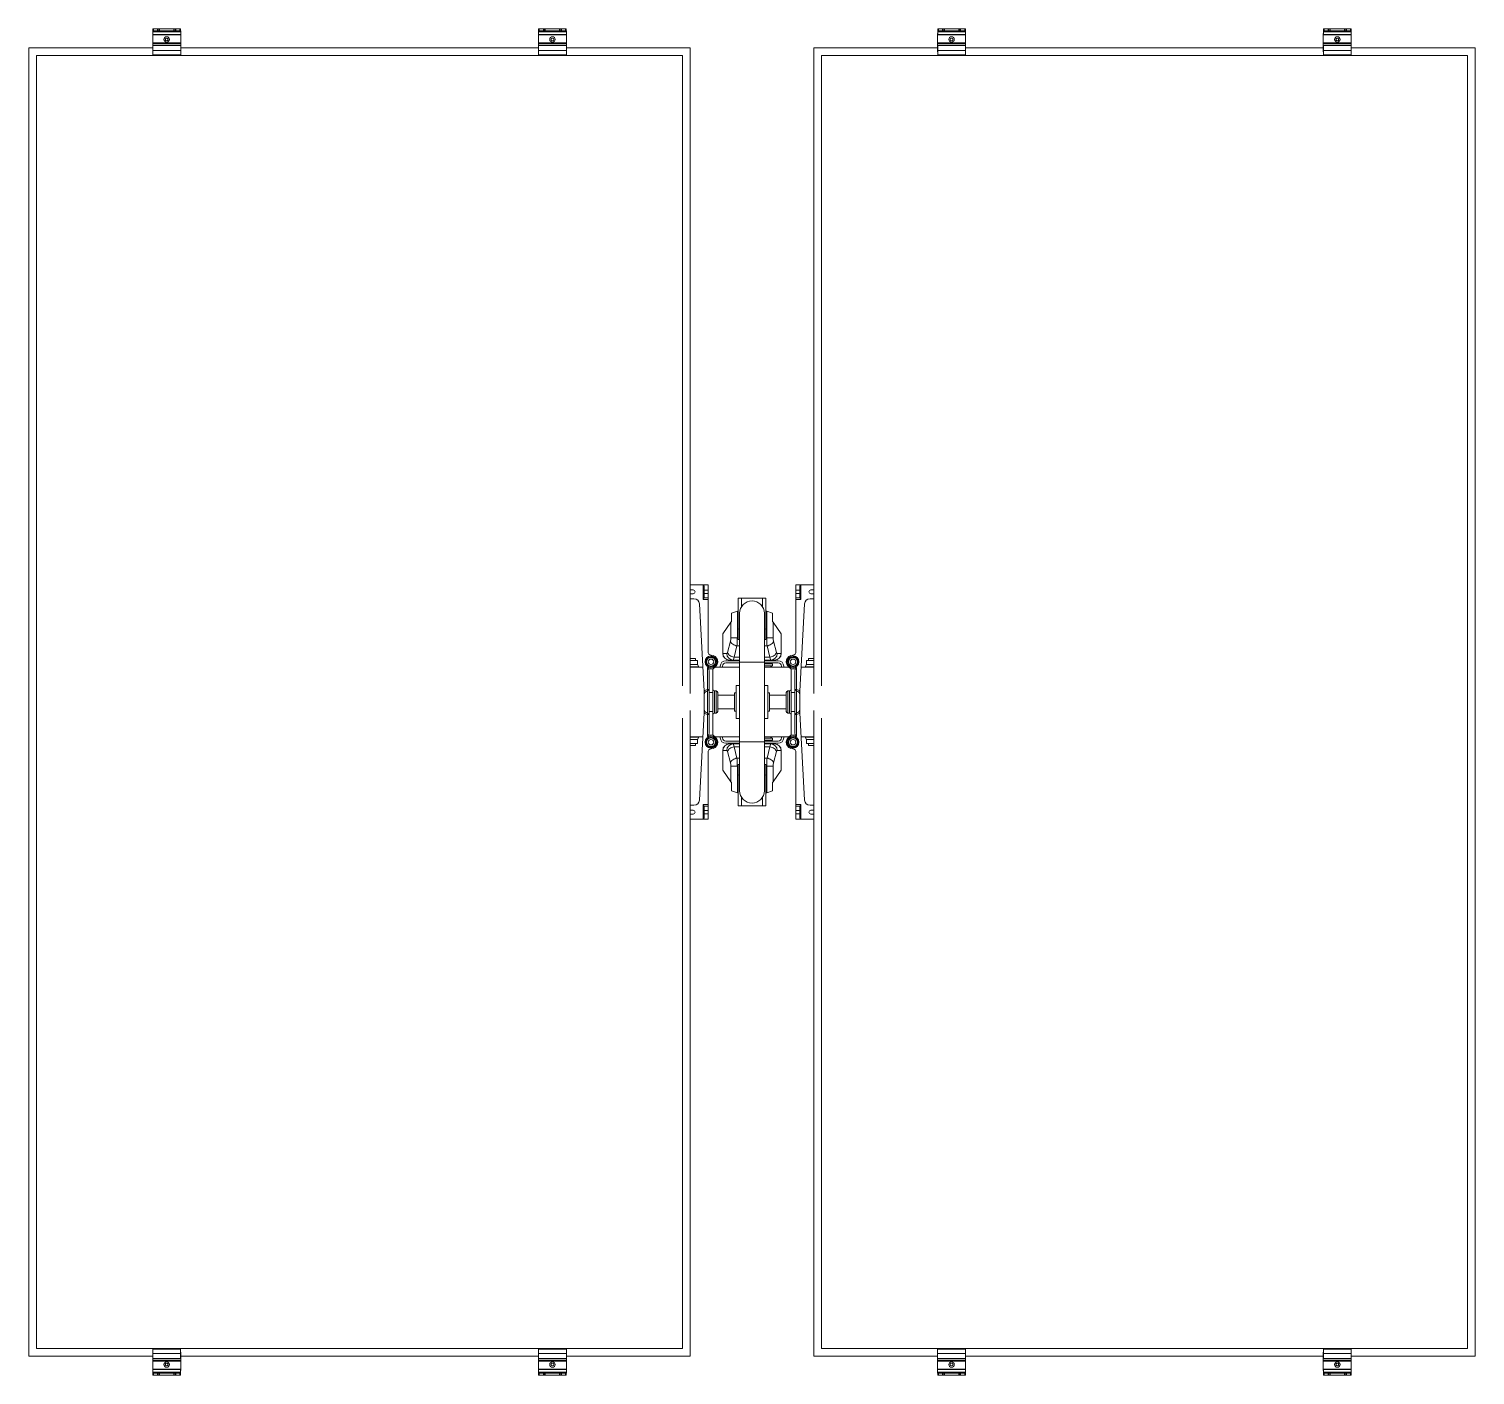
# Model space of a CAD drawing. Header units: feet. Extents: x -17 to 646, y -41 to 598.
# Drawn here: x 399.92 to 408.53, y 552.7 to 560.72 of the extents above; entities that cross this region are included whole.
import ezdxf

# ---------------------------------------------------------------- set-up
doc = ezdxf.new("R2010")
doc.units = ezdxf.units.FT
doc.header["$MEASUREMENT"] = 0

msp = doc.modelspace()

# ---------------------------------------------------------------- linework, layer by layer
at = {"color": 7, "linetype": 'Continuous', "lineweight": 15}
for p, q in [((400.65415, 560.5828), (400.65415, 560.69219)), ((400.65415, 560.69219), (400.65513, 560.69219)), ((400.65513, 560.68409), (400.65513, 560.70777)), ((400.65513, 560.70777), (400.82081, 560.70777)), ((400.65513, 560.70252), (400.82081, 560.70252)), ((400.65513, 560.68645), (400.82081, 560.68645)), ((400.82081, 560.68409), (400.65513, 560.68409)), ((400.65546, 560.70777), (400.65546, 560.72014)), ((400.65546, 560.72014), (400.8195, 560.72014)), ((400.68771, 560.70777), (400.68771, 560.72014)), ((400.78725, 560.70777), (400.78725, 560.72014)), ((400.8195, 560.72014), (400.8195, 560.70777)), ((400.82081, 560.56518), (400.82081, 560.70777)), ((402.95061, 560.5828), (402.95061, 560.69219)), ((402.95061, 560.69219), (402.95159, 560.69219)), ((402.95159, 560.70777), (403.11727, 560.70777)), ((402.95159, 560.68409), (402.95159, 560.70777)), ((402.95159, 560.70252), (403.11727, 560.70252)), ((402.95159, 560.68645), (403.11727, 560.68645)), ((403.11727, 560.68409), (402.95159, 560.68409)), ((402.95192, 560.70777), (402.95192, 560.72014)), ((402.95192, 560.72014), (403.11596, 560.72014)), ((402.98417, 560.70777), (402.98417, 560.72014)), ((403.08371, 560.70777), (403.08371, 560.72014)), ((403.11596, 560.72014), (403.11596, 560.70777)), ((403.11727, 560.56518), (403.11727, 560.70777)), ((405.32695, 560.5828), (405.32695, 560.69219)), ((405.32695, 560.69219), (405.32794, 560.69219)), ((405.32794, 560.70777), (405.49361, 560.70777)), ((405.32794, 560.68409), (405.32794, 560.70777)), ((405.32794, 560.70252), (405.49361, 560.70252)), ((405.32794, 560.68645), (405.49361, 560.68645)), ((405.49361, 560.68409), (405.32794, 560.68409)), ((405.32827, 560.70777), (405.32827, 560.72014)), ((405.32827, 560.72014), (405.4923, 560.72014)), ((405.36051, 560.70777), (405.36051, 560.72014)), ((405.46005, 560.70777), (405.46005, 560.72014)), ((405.4923, 560.72014), (405.4923, 560.70777)), ((405.49361, 560.56518), (405.49361, 560.70777)), ((407.62341, 560.5828), (407.62341, 560.69219)), ((407.62341, 560.69219), (407.6244, 560.69219)), ((407.6244, 560.70777), (407.79007, 560.70777)), ((407.6244, 560.68409), (407.6244, 560.70777)), ((407.6244, 560.70252), (407.79007, 560.70252)), ((407.6244, 560.68645), (407.79007, 560.68645)), ((407.79007, 560.68409), (407.6244, 560.68409)), ((407.62473, 560.70777), (407.62473, 560.72014)), ((407.62473, 560.72014), (407.78876, 560.72014)), ((407.65697, 560.70777), (407.65697, 560.72014)), ((407.75651, 560.70777), (407.75651, 560.72014)), ((407.78876, 560.72014), (407.78876, 560.70777)), ((407.79007, 560.56518), (407.79007, 560.70777)), ((399.91732, 560.60732), (400.65415, 560.60732)), ((399.91732, 552.81743), (399.91732, 560.60732)), ((400.65415, 560.63801), (400.82081, 560.63801)), ((400.65415, 560.63366), (400.82081, 560.63366)), ((400.65415, 560.5828), (400.65513, 560.5828)), ((400.82081, 560.62412), (400.65513, 560.62412)), ((400.65513, 560.56518), (400.65513, 560.62412)), ((400.82081, 560.62084), (400.65513, 560.62084)), ((400.82081, 560.59131), (400.65513, 560.59131)), ((400.82081, 560.60732), (402.95061, 560.60732)), ((402.95061, 560.63801), (403.11727, 560.63801)), ((402.95061, 560.63366), (403.11727, 560.63366)), ((402.95061, 560.5828), (402.95159, 560.5828)), ((403.11727, 560.62412), (402.95159, 560.62412)), ((402.95159, 560.56518), (402.95159, 560.62412)), ((403.11727, 560.62084), (402.95159, 560.62084)), ((403.11727, 560.59131), (402.95159, 560.59131)), ((403.11727, 560.60732), (403.8541, 560.60732)), ((403.8541, 560.60732), (403.8541, 556.76239)), ((404.59012, 560.60732), (405.32695, 560.60732)), ((404.59012, 556.76239), (404.59012, 560.60732)), ((405.32695, 560.63801), (405.49361, 560.63801)), ((405.32695, 560.63366), (405.49361, 560.63366)), ((405.32695, 560.5828), (405.32794, 560.5828)), ((405.49361, 560.62412), (405.32794, 560.62412)), ((405.32794, 560.56518), (405.32794, 560.62412)), ((405.49361, 560.62084), (405.32794, 560.62084)), ((405.49361, 560.59131), (405.32794, 560.59131)), ((405.49361, 560.60732), (407.62341, 560.60732)), ((407.62341, 560.63801), (407.79007, 560.63801)), ((407.62341, 560.63366), (407.79007, 560.63366)), ((407.62341, 560.5828), (407.6244, 560.5828)), ((407.79007, 560.62412), (407.6244, 560.62412)), ((407.6244, 560.56518), (407.6244, 560.62412)), ((407.79007, 560.62084), (407.6244, 560.62084)), ((407.79007, 560.59131), (407.6244, 560.59131)), ((407.79007, 560.60732), (408.52691, 560.60732)), ((408.52691, 560.60732), (408.52691, 552.81743)), ((403.80817, 560.56139), (399.96324, 560.56139)), ((399.96324, 560.56139), (399.96324, 552.86336)), ((400.82081, 560.5667), (400.65513, 560.5667)), ((400.82081, 560.56531), (400.65513, 560.56531)), ((400.82081, 560.56518), (400.65513, 560.56518)), ((403.11727, 560.5667), (402.95159, 560.5667)), ((403.11727, 560.56531), (402.95159, 560.56531)), ((403.11727, 560.56518), (402.95159, 560.56518)), ((403.80817, 556.80832), (403.80817, 560.56139)), ((408.48098, 560.56139), (404.63605, 560.56139)), ((404.63605, 560.56139), (404.63605, 556.80832)), ((405.49361, 560.5667), (405.32794, 560.5667)), ((405.49361, 560.56531), (405.32794, 560.56531)), ((405.49361, 560.56518), (405.32794, 560.56518)), ((407.79007, 560.5667), (407.6244, 560.5667)), ((407.79007, 560.56531), (407.6244, 560.56531)), ((407.79007, 560.56518), (407.6244, 560.56518)), ((408.48098, 552.86336), (408.48098, 560.56139)), ((403.96049, 557.40952), (403.8541, 557.40952)), ((403.93096, 557.40952), (403.93096, 557.32174)), ((403.93752, 557.40131), (403.93752, 557.3357)), ((403.96049, 557.01169), (403.96049, 557.40952)), ((404.59012, 557.40952), (404.48375, 557.40952)), ((404.48375, 557.40952), (404.48375, 557.01169)), ((404.50672, 557.3357), (404.50672, 557.40131)), ((404.51328, 557.32174), (404.51328, 557.40952)), ((403.87191, 557.37999), (403.8541, 557.37999)), ((403.8541, 557.35702), (403.87191, 557.35702)), ((403.8764, 557.3275), (403.8541, 557.3275)), ((403.93096, 557.32174), (403.96049, 557.32174)), ((403.96049, 557.33199), (403.93681, 557.33199)), ((403.96049, 557.37875), (403.93752, 557.37875)), ((403.93752, 557.35826), (403.96049, 557.35826)), ((404.1401, 557.33078), (404.1401, 557.08619)), ((404.30414, 557.33078), (404.1401, 557.33078)), ((404.20572, 557.31253), (404.20572, 557.31258)), ((404.30414, 557.33078), (404.30414, 557.08619)), ((404.50672, 557.37875), (404.48375, 557.37875)), ((404.48375, 557.35826), (404.50672, 557.35826)), ((404.50743, 557.33199), (404.48375, 557.33199)), ((404.48375, 557.32174), (404.51328, 557.32174)), ((404.56784, 557.3275), (404.59012, 557.3275)), ((404.59012, 557.37999), (404.57233, 557.37999)), ((404.57233, 557.35702), (404.59012, 557.35702)), ((403.93641, 556.77654), (403.90916, 557.29641)), ((404.1348, 557.25329), (404.1007, 557.24113)), ((404.1007, 557.24113), (404.1007, 557.19201)), ((404.1401, 557.25519), (404.1348, 557.25329)), ((404.1348, 557.09444), (404.1348, 557.25329)), ((404.14831, 556.18419), (404.14831, 557.24056)), ((404.29593, 557.24056), (404.29593, 556.18419)), ((404.30944, 557.25329), (404.30414, 557.25519)), ((404.30944, 557.25329), (404.30414, 557.25519)), ((404.30944, 557.25329), (404.30944, 557.09444)), ((404.34354, 557.24113), (404.30944, 557.25329)), ((404.34354, 557.19201), (404.34354, 557.24113)), ((404.50783, 556.77654), (404.53508, 557.29641)), ((404.04938, 557.11834), (404.09657, 557.18826)), ((404.09657, 557.18826), (404.09657, 557.09444)), ((404.34767, 557.09444), (404.34767, 557.18826)), ((404.34767, 557.18826), (404.39486, 557.11834)), ((404.04825, 557.11492), (404.04825, 557.00107)), ((404.04938, 557.11834), (404.04938, 557.00107)), ((404.09451, 557.07522), (404.07677, 557.0081)), ((404.1348, 557.09444), (404.09657, 557.09444)), ((404.115, 556.97928), (404.13274, 557.0464)), ((404.14038, 557.08473), (404.14831, 557.08473)), ((404.29593, 557.08473), (404.30386, 557.08473)), ((404.30944, 557.09444), (404.34767, 557.09444)), ((404.3115, 557.0464), (404.32924, 556.97928)), ((404.36747, 557.0081), (404.34973, 557.07522)), ((404.39486, 557.11834), (404.39486, 557.00107)), ((404.39599, 557.11492), (404.39599, 557.00107)), ((403.8541, 556.97119), (403.88503, 556.97119)), ((403.8541, 556.96028), (403.89673, 556.96028)), ((403.88503, 556.97119), (403.88503, 556.96028)), ((403.89803, 556.95898), (403.89803, 556.93553)), ((404.07237, 557.00107), (404.04825, 557.00107)), ((404.06629, 556.95843), (404.14831, 556.95843)), ((404.08761, 556.96171), (404.14831, 556.96171)), ((404.29593, 556.96171), (404.35663, 556.96171)), ((404.29593, 556.95843), (404.37795, 556.95843)), ((404.32151, 556.96171), (404.32151, 556.95843)), ((404.39599, 557.00107), (404.37187, 557.00107)), ((404.54621, 556.93553), (404.54621, 556.95898)), ((404.54751, 556.96028), (404.59012, 556.96028)), ((404.55921, 556.96028), (404.55921, 556.97119)), ((404.55921, 556.97119), (404.59012, 556.97119)), ((403.8541, 556.93553), (403.89803, 556.93553)), ((403.8541, 556.9207), (403.92885, 556.9207)), ((403.89803, 556.93553), (403.90528, 556.92264)), ((403.95639, 556.91855), (403.95639, 556.78695)), ((403.96346, 556.9091), (403.99106, 556.9091)), ((403.96623, 556.8994), (403.96623, 556.52535)), ((403.98919, 556.52401), (403.98919, 556.90074)), ((403.99863, 556.91755), (404.0002, 556.91855)), ((403.99863, 556.91755), (404.0002, 556.91855)), ((404.00308, 556.9207), (404.14831, 556.9207)), ((404.03348, 556.9207), (404.03348, 556.92562)), ((404.04595, 556.92627), (404.04595, 556.9207)), ((404.14831, 556.94596), (404.06563, 556.94596)), ((404.37861, 556.94596), (404.29593, 556.94596)), ((404.29593, 556.93912), (404.34431, 556.93912)), ((404.29593, 556.92803), (404.34431, 556.92803)), ((404.29593, 556.9207), (404.44116, 556.9207)), ((404.32151, 556.94596), (404.32151, 556.93912)), ((404.39829, 556.9207), (404.39829, 556.92627)), ((404.41076, 556.92562), (404.41076, 556.9207)), ((404.44404, 556.91855), (404.44561, 556.91755)), ((404.45319, 556.9091), (404.48078, 556.9091)), ((404.45505, 556.90074), (404.45505, 556.52401)), ((404.47801, 556.52535), (404.47801, 556.8994)), ((404.48785, 556.78695), (404.48785, 556.91855)), ((404.51539, 556.9207), (404.59012, 556.9207)), ((404.53896, 556.92264), (404.54621, 556.93553)), ((404.54621, 556.93553), (404.59012, 556.93553)), ((404.12862, 556.8108), (404.14831, 556.8108)), ((404.12862, 556.8108), (404.12862, 556.61396)), ((404.29593, 556.8108), (404.31562, 556.8108)), ((404.31562, 556.8108), (404.31562, 556.61396)), ((403.93752, 556.75528), (403.93752, 556.66947)), ((403.96623, 556.76911), (403.98919, 556.76911)), ((403.99904, 556.77799), (404.00806, 556.77799)), ((404.0179, 556.6566), (404.0179, 556.76815)), ((404.0179, 556.75404), (404.11878, 556.75404)), ((404.11878, 556.76651), (404.12862, 556.76651)), ((404.11878, 556.76651), (404.11878, 556.65824)), ((404.31562, 556.76651), (404.32546, 556.76651)), ((404.32546, 556.76651), (404.32546, 556.65824)), ((404.32546, 556.75404), (404.42634, 556.75404)), ((404.42634, 556.76815), (404.42634, 556.6566)), ((404.43618, 556.77799), (404.4452, 556.77799)), ((404.47801, 556.76911), (404.45505, 556.76911)), ((404.50672, 556.75485), (404.50674, 556.75571)), ((404.50672, 556.66947), (404.50672, 556.75528)), ((403.80817, 552.86336), (403.80817, 556.61643)), ((403.8541, 556.66236), (403.8541, 552.81743)), ((403.93641, 556.64821), (403.90916, 556.12834)), ((403.93752, 556.6699), (403.9375, 556.66904)), ((403.95639, 556.6378), (403.95639, 556.5062)), ((403.96623, 556.65565), (403.98919, 556.65565)), ((404.00806, 556.64676), (403.99904, 556.64676)), ((404.11878, 556.67071), (404.0179, 556.67071)), ((404.12862, 556.65824), (404.11878, 556.65824)), ((404.12862, 556.61396), (404.14831, 556.61396)), ((404.29593, 556.61396), (404.31562, 556.61396)), ((404.32546, 556.65824), (404.31562, 556.65824)), ((404.42634, 556.67071), (404.32546, 556.67071)), ((404.4452, 556.64676), (404.43618, 556.64676)), ((404.47801, 556.65565), (404.45505, 556.65565)), ((404.48785, 556.5062), (404.48785, 556.6378)), ((404.50783, 556.64821), (404.53508, 556.12834)), ((404.59012, 552.81743), (404.59012, 556.66236)), ((404.63605, 556.61643), (404.63605, 552.86336)), ((403.92885, 556.50405), (403.8541, 556.50405)), ((403.89803, 556.48922), (403.8541, 556.48922)), ((403.89673, 556.46447), (403.8541, 556.46447)), ((403.88503, 556.45356), (403.8541, 556.45356)), ((403.88503, 556.46447), (403.88503, 556.45356)), ((403.90528, 556.50211), (403.89803, 556.48922)), ((403.89803, 556.48922), (403.89803, 556.46577)), ((403.99106, 556.51565), (403.96346, 556.51565)), ((404.0002, 556.5062), (403.99863, 556.5072)), ((404.0002, 556.5062), (403.99863, 556.5072)), ((404.14831, 556.50405), (404.00308, 556.50405)), ((404.03348, 556.49913), (404.03348, 556.50405)), ((404.04595, 556.50405), (404.04595, 556.49848)), ((404.06563, 556.47879), (404.14831, 556.47879)), ((404.14831, 556.46633), (404.06629, 556.46633)), ((404.14831, 556.46305), (404.08761, 556.46305)), ((404.13274, 556.37835), (404.115, 556.44548)), ((404.44116, 556.50405), (404.29593, 556.50405)), ((404.34431, 556.49672), (404.29593, 556.49672)), ((404.34431, 556.48563), (404.29593, 556.48563)), ((404.29593, 556.47879), (404.37861, 556.47879)), ((404.37795, 556.46633), (404.29593, 556.46633)), ((404.35663, 556.46305), (404.29593, 556.46305)), ((404.32924, 556.44548), (404.3115, 556.37835)), ((404.32151, 556.48563), (404.32151, 556.47879)), ((404.32151, 556.46633), (404.32151, 556.46305)), ((404.39829, 556.49848), (404.39829, 556.50405)), ((404.41076, 556.50405), (404.41076, 556.49913)), ((404.44561, 556.5072), (404.44404, 556.5062)), ((404.44561, 556.5072), (404.44404, 556.5062)), ((404.48078, 556.51565), (404.45319, 556.51565)), ((404.59012, 556.50405), (404.51539, 556.50405)), ((404.54621, 556.48922), (404.53896, 556.50211)), ((404.54621, 556.46577), (404.54621, 556.48922)), ((404.59012, 556.48922), (404.54621, 556.48922)), ((404.59012, 556.46447), (404.54751, 556.46447)), ((404.55921, 556.45356), (404.55921, 556.46447)), ((404.59012, 556.45356), (404.55921, 556.45356)), ((403.96049, 556.01524), (403.96049, 556.41307)), ((404.04825, 556.42368), (404.07237, 556.42368)), ((404.04825, 556.30983), (404.04825, 556.42368)), ((404.04938, 556.30641), (404.04938, 556.42368)), ((404.07677, 556.41665), (404.09451, 556.34953)), ((404.34973, 556.34953), (404.36747, 556.41665)), ((404.37187, 556.42368), (404.39599, 556.42368)), ((404.39486, 556.30641), (404.39486, 556.42368)), ((404.39599, 556.30983), (404.39599, 556.42368)), ((404.48375, 556.41307), (404.48375, 556.01524)), ((404.09657, 556.23649), (404.04938, 556.30641)), ((404.1348, 556.33031), (404.09657, 556.33031)), ((404.09657, 556.33031), (404.09657, 556.23649)), ((404.1348, 556.17146), (404.1348, 556.33031)), ((404.1401, 556.09397), (404.1401, 556.33856)), ((404.14831, 556.34002), (404.14038, 556.34002)), ((404.30386, 556.34002), (404.29593, 556.34002)), ((404.30414, 556.09397), (404.30414, 556.33856)), ((404.30944, 556.33031), (404.34767, 556.33031)), ((404.30944, 556.33031), (404.30944, 556.17146)), ((404.34767, 556.23649), (404.34767, 556.33031)), ((404.39486, 556.30641), (404.34767, 556.23649)), ((404.1007, 556.23274), (404.1007, 556.18362)), ((404.1007, 556.18362), (404.1348, 556.17146)), ((404.30944, 556.17146), (404.34354, 556.18362)), ((404.34354, 556.18362), (404.34354, 556.23274)), ((403.8764, 556.09725), (403.8541, 556.09725)), ((403.93096, 556.10301), (403.93096, 556.01524)), ((403.96049, 556.10301), (403.93096, 556.10301)), ((404.1348, 556.17146), (404.1401, 556.16957)), ((404.1348, 556.17146), (404.1401, 556.16957)), ((404.1401, 556.09397), (404.30414, 556.09397)), ((404.23852, 556.11222), (404.23852, 556.11217)), ((404.30414, 556.16957), (404.30944, 556.17146)), ((404.30414, 556.16957), (404.30944, 556.17146)), ((404.51328, 556.10301), (404.48375, 556.10301)), ((404.51328, 556.01524), (404.51328, 556.10301)), ((404.56784, 556.09725), (404.59012, 556.09725)), ((403.87191, 556.06773), (403.8541, 556.06773)), ((403.8541, 556.04476), (403.87191, 556.04476)), ((403.96049, 556.01524), (403.8541, 556.01524)), ((403.93681, 556.09276), (403.96049, 556.09276)), ((403.93752, 556.08905), (403.93752, 556.02344)), ((403.96049, 556.06649), (403.93752, 556.06649)), ((403.93752, 556.046), (403.96049, 556.046)), ((404.48375, 556.09276), (404.50743, 556.09276)), ((404.50672, 556.06649), (404.48375, 556.06649)), ((404.48375, 556.046), (404.50672, 556.046)), ((404.59012, 556.01524), (404.48375, 556.01524)), ((404.50672, 556.02344), (404.50672, 556.08905)), ((404.59012, 556.06773), (404.57233, 556.06773)), ((404.57233, 556.04476), (404.59012, 556.04476)), ((399.96324, 552.86336), (403.80817, 552.86336)), ((400.65464, 552.84195), (400.65415, 552.84195)), ((400.65415, 552.84195), (400.65415, 552.73256)), ((400.65464, 552.85957), (400.82032, 552.85957)), ((400.65464, 552.85957), (400.65464, 552.80064)), ((400.65464, 552.85944), (400.82032, 552.85944)), ((400.65464, 552.85805), (400.82032, 552.85805)), ((400.65464, 552.83344), (400.82032, 552.83344)), ((400.82032, 552.85957), (400.82032, 552.80064)), ((400.82081, 552.84195), (400.82032, 552.84195)), ((400.82081, 552.84195), (400.82081, 552.73256)), ((402.9511, 552.84195), (402.95061, 552.84195)), ((402.95061, 552.84195), (402.95061, 552.73256)), ((402.9511, 552.85957), (403.11678, 552.85957)), ((402.9511, 552.85957), (402.9511, 552.80064)), ((402.9511, 552.85944), (403.11678, 552.85944)), ((402.9511, 552.85805), (403.11678, 552.85805)), ((402.9511, 552.83344), (403.11678, 552.83344)), ((403.11678, 552.85957), (403.11678, 552.80064)), ((403.11727, 552.84195), (403.11678, 552.84195)), ((403.11727, 552.84195), (403.11727, 552.73256)), ((404.63605, 552.86336), (408.48098, 552.86336)), ((405.32745, 552.84195), (405.32695, 552.84195)), ((405.32695, 552.84195), (405.32695, 552.73256)), ((405.32745, 552.85957), (405.49312, 552.85957)), ((405.32745, 552.85957), (405.32745, 552.80064)), ((405.32745, 552.85944), (405.49312, 552.85944)), ((405.32745, 552.85805), (405.49312, 552.85805)), ((405.32745, 552.83344), (405.49312, 552.83344)), ((405.49312, 552.85957), (405.49312, 552.80064)), ((405.49361, 552.84195), (405.49312, 552.84195)), ((405.49361, 552.84195), (405.49361, 552.73256)), ((407.62391, 552.84195), (407.62341, 552.84195)), ((407.62341, 552.84195), (407.62341, 552.73256)), ((407.62391, 552.85957), (407.78958, 552.85957)), ((407.62391, 552.85957), (407.62391, 552.80064)), ((407.62391, 552.85944), (407.78958, 552.85944)), ((407.62391, 552.85805), (407.78958, 552.85805)), ((407.62391, 552.83344), (407.78958, 552.83344)), ((407.78958, 552.85957), (407.78958, 552.80064)), ((407.79007, 552.84195), (407.78958, 552.84195)), ((407.79007, 552.84195), (407.79007, 552.73256)), ((400.65415, 552.81743), (399.91732, 552.81743)), ((400.82081, 552.79109), (400.65415, 552.79109)), ((400.82081, 552.78674), (400.65415, 552.78674)), ((400.65464, 552.80392), (400.82032, 552.80392)), ((400.65464, 552.80064), (400.82032, 552.80064)), ((400.65464, 552.74067), (400.82032, 552.74067)), ((400.65464, 552.74067), (400.65464, 552.71698)), ((400.82032, 552.7383), (400.65464, 552.7383)), ((400.82032, 552.74067), (400.82032, 552.71698)), ((402.95061, 552.81743), (400.82081, 552.81743)), ((403.11727, 552.79109), (402.95061, 552.79109)), ((403.11727, 552.78674), (402.95061, 552.78674)), ((402.9511, 552.80392), (403.11678, 552.80392)), ((402.9511, 552.80064), (403.11678, 552.80064)), ((402.9511, 552.74067), (403.11678, 552.74067)), ((402.9511, 552.74067), (402.9511, 552.71698)), ((403.11678, 552.7383), (402.9511, 552.7383)), ((403.11678, 552.74067), (403.11678, 552.71698)), ((403.8541, 552.81743), (403.11727, 552.81743)), ((405.32695, 552.81743), (404.59012, 552.81743)), ((405.49361, 552.79109), (405.32695, 552.79109)), ((405.49361, 552.78674), (405.32695, 552.78674)), ((405.32745, 552.80392), (405.49312, 552.80392)), ((405.32745, 552.80064), (405.49312, 552.80064)), ((405.32745, 552.74067), (405.49312, 552.74067)), ((405.32745, 552.74067), (405.32745, 552.71698)), ((405.49312, 552.7383), (405.32745, 552.7383)), ((405.49312, 552.74067), (405.49312, 552.71698)), ((407.62341, 552.81743), (405.49361, 552.81743)), ((407.79007, 552.79109), (407.62341, 552.79109)), ((407.79007, 552.78674), (407.62341, 552.78674)), ((407.62391, 552.80392), (407.78958, 552.80392)), ((407.62391, 552.80064), (407.78958, 552.80064)), ((407.62391, 552.74067), (407.78958, 552.74067)), ((407.62391, 552.74067), (407.62391, 552.71698)), ((407.78958, 552.7383), (407.62391, 552.7383)), ((407.78958, 552.74067), (407.78958, 552.71698)), ((408.52691, 552.81743), (407.79007, 552.81743)), ((400.65464, 552.73256), (400.65415, 552.73256)), ((400.82032, 552.72223), (400.65464, 552.72223)), ((400.82032, 552.71698), (400.65464, 552.71698)), ((400.65546, 552.70461), (400.65546, 552.71698)), ((400.65546, 552.70461), (400.8195, 552.70461)), ((400.68771, 552.70461), (400.68771, 552.71698)), ((400.78725, 552.70461), (400.78725, 552.71698)), ((400.8195, 552.71698), (400.8195, 552.70461)), ((400.82081, 552.73256), (400.82032, 552.73256)), ((402.9511, 552.73256), (402.95061, 552.73256)), ((403.11678, 552.72223), (402.9511, 552.72223)), ((403.11678, 552.71698), (402.9511, 552.71698)), ((402.95192, 552.70461), (402.95192, 552.71698)), ((402.95192, 552.70461), (403.11596, 552.70461)), ((402.98417, 552.70461), (402.98417, 552.71698)), ((403.08371, 552.70461), (403.08371, 552.71698)), ((403.11596, 552.71698), (403.11596, 552.70461)), ((403.11727, 552.73256), (403.11678, 552.73256)), ((405.32745, 552.73256), (405.32695, 552.73256)), ((405.49312, 552.72223), (405.32745, 552.72223)), ((405.49312, 552.71698), (405.32745, 552.71698)), ((405.32827, 552.70461), (405.32827, 552.71698)), ((405.32827, 552.70461), (405.4923, 552.70461)), ((405.36051, 552.70461), (405.36051, 552.71698)), ((405.46005, 552.70461), (405.46005, 552.71698)), ((405.4923, 552.71698), (405.4923, 552.70461)), ((405.49361, 552.73256), (405.49312, 552.73256)), ((407.62391, 552.73256), (407.62341, 552.73256)), ((407.78958, 552.72223), (407.62391, 552.72223)), ((407.78958, 552.71698), (407.62391, 552.71698)), ((407.62473, 552.70461), (407.62473, 552.71698)), ((407.62473, 552.70461), (407.78876, 552.70461)), ((407.65697, 552.70461), (407.65697, 552.71698)), ((407.75651, 552.70461), (407.75651, 552.71698)), ((407.78876, 552.71698), (407.78876, 552.70461)), ((407.79007, 552.73256), (407.78958, 552.73256))]:
    msp.add_line(p, q, dxfattribs=at)
at = {"color": 8, "linetype": 'Continuous', "lineweight": 15}
for p, q in [((400.65865, 560.70777), (400.65865, 560.72014)), ((400.68345, 560.70777), (400.68345, 560.72014)), ((400.69516, 560.70777), (400.69516, 560.72014)), ((400.7798, 560.70777), (400.7798, 560.72014)), ((400.79151, 560.70777), (400.79151, 560.72014)), ((400.81631, 560.70777), (400.81631, 560.72014)), ((402.9551, 560.70777), (402.9551, 560.72014)), ((402.97991, 560.70777), (402.97991, 560.72014)), ((402.99162, 560.70777), (402.99162, 560.72014)), ((403.07626, 560.70777), (403.07626, 560.72014)), ((403.08797, 560.70777), (403.08797, 560.72014)), ((403.11277, 560.70777), (403.11277, 560.72014)), ((405.33145, 560.70777), (405.33145, 560.72014)), ((405.35625, 560.70777), (405.35625, 560.72014)), ((405.36796, 560.70777), (405.36796, 560.72014)), ((405.4526, 560.70777), (405.4526, 560.72014)), ((405.46431, 560.70777), (405.46431, 560.72014)), ((405.48912, 560.70777), (405.48912, 560.72014)), ((407.62791, 560.70777), (407.62791, 560.72014)), ((407.65271, 560.70777), (407.65271, 560.72014)), ((407.66442, 560.70777), (407.66442, 560.72014)), ((407.74906, 560.70777), (407.74906, 560.72014)), ((407.76077, 560.70777), (407.76077, 560.72014)), ((407.78558, 560.70777), (407.78558, 560.72014)), ((400.65415, 560.60659), (400.65513, 560.60659)), ((402.95061, 560.60659), (402.95159, 560.60659)), ((405.32695, 560.60659), (405.32794, 560.60659)), ((407.62341, 560.60659), (407.6244, 560.60659)), ((404.15979, 557.33078), (404.15979, 557.2801)), ((404.28445, 557.33078), (404.28445, 557.2801)), ((404.13274, 557.0464), (404.14831, 557.0464)), ((404.1401, 557.09444), (404.1348, 557.09444)), ((404.29593, 557.0464), (404.3115, 557.0464)), ((404.30944, 557.09444), (404.30414, 557.09444)), ((403.8541, 556.95898), (403.89803, 556.95898)), ((404.14831, 556.97928), (404.115, 556.97928)), ((404.32924, 556.97928), (404.29593, 556.97928)), ((404.54621, 556.95898), (404.59012, 556.95898)), ((403.8541, 556.92264), (403.90528, 556.92264)), ((403.96663, 556.91855), (403.95639, 556.91855)), ((404.0002, 556.91855), (403.98879, 556.91855)), ((404.29593, 556.95022), (404.14831, 556.95022)), ((404.45545, 556.91855), (404.44404, 556.91855)), ((404.48785, 556.91855), (404.47761, 556.91855)), ((404.53896, 556.92264), (404.59012, 556.92264)), ((403.95639, 556.78695), (403.95752, 556.77805)), ((403.95639, 556.78695), (403.96619, 556.78695)), ((404.47805, 556.78695), (404.48785, 556.78695)), ((404.48672, 556.77805), (404.48785, 556.78695)), ((403.95762, 556.64669), (403.95762, 556.77807)), ((403.99904, 556.64676), (403.99904, 556.77799)), ((404.00806, 556.77799), (404.00806, 556.64676)), ((404.43618, 556.64676), (404.43618, 556.77799)), ((404.4452, 556.77799), (404.4452, 556.64676)), ((404.48662, 556.77807), (404.48662, 556.64669)), ((403.95752, 556.6467), (403.95639, 556.6378)), ((403.96619, 556.6378), (403.95639, 556.6378)), ((404.48785, 556.6378), (404.47805, 556.6378)), ((404.48785, 556.6378), (404.48672, 556.6467)), ((403.90528, 556.50211), (403.8541, 556.50211)), ((403.89803, 556.46577), (403.8541, 556.46577)), ((403.95639, 556.5062), (403.96663, 556.5062)), ((403.98879, 556.5062), (404.0002, 556.5062)), ((404.115, 556.44548), (404.14831, 556.44548)), ((404.29593, 556.47453), (404.14831, 556.47453)), ((404.29593, 556.44548), (404.32924, 556.44548)), ((404.44404, 556.5062), (404.45545, 556.5062)), ((404.47761, 556.5062), (404.48785, 556.5062)), ((404.59012, 556.50211), (404.53896, 556.50211)), ((404.59012, 556.46577), (404.54621, 556.46577)), ((404.14831, 556.37835), (404.13274, 556.37835)), ((404.3115, 556.37835), (404.29593, 556.37835)), ((404.1348, 556.33031), (404.1401, 556.33031)), ((404.30414, 556.33031), (404.30944, 556.33031)), ((404.15979, 556.09397), (404.15979, 556.14465)), ((404.28445, 556.09397), (404.28445, 556.14465)), ((400.65464, 552.81816), (400.65415, 552.81816)), ((400.82081, 552.81816), (400.82032, 552.81816)), ((402.9511, 552.81816), (402.95061, 552.81816)), ((403.11727, 552.81816), (403.11678, 552.81816)), ((405.32745, 552.81816), (405.32695, 552.81816)), ((405.49361, 552.81816), (405.49312, 552.81816)), ((407.62391, 552.81816), (407.62341, 552.81816)), ((407.79007, 552.81816), (407.78958, 552.81816)), ((400.65865, 552.70461), (400.65865, 552.71698)), ((400.68345, 552.70461), (400.68345, 552.71698)), ((400.69516, 552.70461), (400.69516, 552.71698)), ((400.7798, 552.70461), (400.7798, 552.71698)), ((400.79151, 552.70461), (400.79151, 552.71698)), ((400.81631, 552.70461), (400.81631, 552.71698)), ((402.9551, 552.70461), (402.9551, 552.71698)), ((402.97991, 552.70461), (402.97991, 552.71698)), ((402.99162, 552.70461), (402.99162, 552.71698)), ((403.07626, 552.70461), (403.07626, 552.71698)), ((403.08797, 552.70461), (403.08797, 552.71698)), ((403.11277, 552.70461), (403.11277, 552.71698)), ((405.33145, 552.70461), (405.33145, 552.71698)), ((405.35625, 552.70461), (405.35625, 552.71698)), ((405.36796, 552.70461), (405.36796, 552.71698)), ((405.4526, 552.70461), (405.4526, 552.71698)), ((405.46431, 552.70461), (405.46431, 552.71698)), ((405.48912, 552.70461), (405.48912, 552.71698)), ((407.62791, 552.70461), (407.62791, 552.71698)), ((407.65271, 552.70461), (407.65271, 552.71698)), ((407.66442, 552.70461), (407.66442, 552.71698)), ((407.74906, 552.70461), (407.74906, 552.71698)), ((407.76077, 552.70461), (407.76077, 552.71698)), ((407.78558, 552.70461), (407.78558, 552.71698))]:
    msp.add_line(p, q, dxfattribs=at)
at = {"color": 7, "linetype": 'Continuous', "lineweight": 15, "flags": 128}
for points in [[(404.13274, 557.0464), (404.12596, 557.04767), (404.11938, 557.0498), (404.11323, 557.05271), (404.10767, 557.05632), (404.10288, 557.06051), (404.09902, 557.06515), (404.0962, 557.07011), (404.09451, 557.07522)], [(404.3115, 557.0464), (404.31828, 557.04767), (404.32486, 557.0498), (404.33102, 557.05271), (404.33657, 557.05632), (404.34136, 557.06051), (404.34522, 557.06515), (404.34804, 557.07011), (404.34973, 557.07522)], [(404.115, 556.97928), (404.10822, 556.98055), (404.10164, 556.98268), (404.09548, 556.98559), (404.08993, 556.9892), (404.08514, 556.99339), (404.08128, 556.99803), (404.07846, 557.00299), (404.07677, 557.0081)], [(404.32924, 556.97928), (404.33602, 556.98055), (404.3426, 556.98268), (404.34876, 556.98559), (404.35431, 556.9892), (404.3591, 556.99339), (404.36296, 556.99803), (404.36578, 557.00299), (404.36747, 557.0081)], [(404.115, 556.44548), (404.10822, 556.4442), (404.10164, 556.44207), (404.09548, 556.43916), (404.08993, 556.43555), (404.08514, 556.43136), (404.08128, 556.42672), (404.07846, 556.42176), (404.07677, 556.41665)], [(404.32924, 556.44548), (404.33602, 556.4442), (404.3426, 556.44207), (404.34876, 556.43916), (404.35431, 556.43555), (404.3591, 556.43136), (404.36296, 556.42672), (404.36578, 556.42176), (404.36747, 556.41665)], [(404.13274, 556.37835), (404.12596, 556.37708), (404.11938, 556.37495), (404.11323, 556.37204), (404.10767, 556.36843), (404.10288, 556.36424), (404.09902, 556.3596), (404.0962, 556.35464), (404.09451, 556.34953)], [(404.3115, 556.37835), (404.31828, 556.37708), (404.32486, 556.37495), (404.33102, 556.37204), (404.33657, 556.36843), (404.34136, 556.36424), (404.34522, 556.3596), (404.34804, 556.35464), (404.34973, 556.34953)]]:
    msp.add_lwpolyline(points, dxfattribs=at)
at = {"color": 7, "linetype": 'Continuous', "lineweight": 15}
for centre, radius in [((400.73748, 560.65774), 0.01619), ((400.73748, 560.65774), 0.01614), ((400.73748, 560.65774), 0.0082), ((403.03394, 560.65774), 0.01619), ((403.03394, 560.65774), 0.01614), ((403.03394, 560.65774), 0.0082), ((405.41028, 560.65774), 0.01619), ((405.41028, 560.65774), 0.01614), ((405.41028, 560.65774), 0.0082), ((407.70674, 560.65774), 0.01619), ((407.70674, 560.65774), 0.01614), ((407.70674, 560.65774), 0.0082), ((403.97771, 556.95186), 0.0351), ((403.97771, 556.95186), 0.02625), ((403.97771, 556.95186), 0.0164), ((404.46653, 556.95186), 0.0351), ((404.46653, 556.95186), 0.02625), ((404.46653, 556.95186), 0.0164), ((403.97771, 556.47289), 0.0351), ((403.97771, 556.47289), 0.02625), ((403.97771, 556.47289), 0.0164), ((404.46653, 556.47289), 0.0351), ((404.46653, 556.47289), 0.02625), ((404.46653, 556.47289), 0.0164), ((400.73748, 552.76701), 0.01619), ((400.73748, 552.76701), 0.01614), ((400.73748, 552.76701), 0.0082), ((403.03394, 552.76701), 0.01619), ((403.03394, 552.76701), 0.01614), ((403.03394, 552.76701), 0.0082), ((405.41028, 552.76701), 0.01619), ((405.41028, 552.76701), 0.01614), ((405.41028, 552.76701), 0.0082), ((407.70674, 552.76701), 0.01619), ((407.70674, 552.76701), 0.01614), ((407.70674, 552.76701), 0.0082)]:
    msp.add_circle(centre, radius, dxfattribs=at)
for centre, radius, start, end in [((403.87191, 557.36851), 0.01148, 270, 90), ((403.8764, 557.29469), 0.03281, 3, 90), ((404.22212, 557.24056), 0.07381, 0, 180), ((404.56784, 557.29469), 0.03281, 90, 177), ((404.57233, 557.36851), 0.01148, 90, 270), ((403.89673, 556.95898), 0.0013, 0, 90), ((403.97771, 556.95186), 0.0292, 126.473475, 173.565672), ((403.98017, 557.01169), 0.01968, 180, 267.644716), ((403.97771, 556.95186), 0.0292, 65.336181, 115.684369), ((403.97771, 556.95186), 0.04019, 304.019959, 87.644716), ((403.97771, 556.95186), 0.0292, 5.60492, 53.903194), ((404.06629, 556.92562), 0.03281, 90, 180), ((404.08761, 557.00107), 0.03937, 180, 270), ((404.08821, 557.00054), 0.03883, 179.206342, 269.112667), ((404.1112, 557.00054), 0.03883, 179.206342, 269.112667), ((404.33304, 557.00054), 0.03883, 270.887333, 0.793658), ((404.35663, 557.00107), 0.03937, 270, 0), ((404.35603, 557.00054), 0.03883, 270.887333, 0.793658), ((404.37795, 556.92562), 0.03281, 0, 90), ((404.46653, 556.95186), 0.04019, 92.355284, 235.980041), ((404.46653, 556.95186), 0.0292, 126.473475, 173.565672), ((404.46653, 556.95186), 0.0292, 65.336181, 115.684369), ((404.46407, 557.01169), 0.01968, 272.355284, 0), ((404.46653, 556.95186), 0.0292, 5.60492, 53.903194), ((404.54751, 556.95898), 0.0013, 90, 180), ((403.90414, 556.922), 0.0013, 270, 29.342741), ((403.97771, 556.95186), 0.0292, 184.600844, 234.254997), ((403.97771, 556.95186), 0.0292, 245.762041, 295.150442), ((404.00888, 556.90074), 0.01968, 154.880495, 180), ((403.97771, 556.95186), 0.0292, 306.349484, 353.82664), ((404.06563, 556.92627), 0.01968, 90, 180), ((404.34431, 556.91491), 0.01312, 90, 153.816337), ((404.32542, 556.93357), 0.01968, 343.640298, 16.359702), ((404.37861, 556.92627), 0.01968, 0, 90), ((404.46653, 556.95186), 0.0292, 184.600844, 234.254997), ((404.43536, 556.90074), 0.01968, 0, 25.119505), ((404.46653, 556.95186), 0.0292, 245.762041, 295.150442), ((404.46653, 556.95186), 0.0292, 306.349484, 353.82664), ((404.5401, 556.922), 0.0013, 150.657259, 270), ((403.95639, 556.78783), 0.00984, 277.180756, 0), ((403.99904, 556.78783), 0.00984, 180, 270), ((404.4452, 556.78783), 0.00984, 270, 0), ((404.48785, 556.78783), 0.00984, 180, 262.819244), ((403.96049, 556.75528), 0.02296, 97.180756, 180), ((404.00806, 556.76815), 0.00984, 0, 90), ((404.43618, 556.76815), 0.00984, 90, 180), ((404.48375, 556.75528), 0.02296, 0, 82.819244), ((403.96049, 556.66947), 0.02296, 180, 262.819244), ((403.95639, 556.63692), 0.00984, 0, 82.819244), ((403.99904, 556.63692), 0.00984, 90, 180), ((404.00806, 556.6566), 0.00984, 270, 0), ((404.43618, 556.6566), 0.00984, 180, 270), ((404.4452, 556.63692), 0.00984, 0, 90), ((404.48785, 556.63692), 0.00984, 97.180756, 180), ((404.48375, 556.66947), 0.02296, 277.180756, 0), ((404.00888, 556.52401), 0.01968, 180, 205.119505), ((404.43536, 556.52401), 0.01968, 334.880495, 0), ((403.89673, 556.46577), 0.0013, 270, 0), ((403.90414, 556.50275), 0.0013, 330.657259, 90), ((403.97771, 556.47289), 0.0292, 184.600844, 234.254997), ((403.97771, 556.47289), 0.0292, 126.473475, 173.565672), ((403.97771, 556.47289), 0.0292, 65.336181, 115.684369), ((403.97771, 556.47289), 0.0292, 245.762041, 295.150442), ((403.97771, 556.47289), 0.04019, 272.355284, 55.980041), ((403.97771, 556.47289), 0.0292, 5.60492, 53.903194), ((403.97771, 556.47289), 0.0292, 306.349484, 353.82664), ((404.06629, 556.49913), 0.03281, 180, 270), ((404.06563, 556.49848), 0.01968, 180, 270), ((404.08761, 556.42368), 0.03937, 90, 180), ((404.08821, 556.42422), 0.03883, 90.887333, 180.793658), ((404.1112, 556.42422), 0.03883, 90.887333, 180.793658), ((404.34431, 556.50984), 0.01312, 206.183663, 270), ((404.33304, 556.42422), 0.03883, 359.206342, 89.112667), ((404.32542, 556.49118), 0.01968, 343.640298, 16.359702), ((404.35603, 556.42422), 0.03883, 359.206342, 89.112667), ((404.35663, 556.42368), 0.03937, 0, 90), ((404.37795, 556.49913), 0.03281, 270, 0), ((404.37861, 556.49848), 0.01968, 270, 0), ((404.46653, 556.47289), 0.04019, 124.019959, 267.644716), ((404.46653, 556.47289), 0.0292, 184.600844, 234.254997), ((404.46653, 556.47289), 0.0292, 126.473475, 173.565672), ((404.46653, 556.47289), 0.0292, 65.336181, 115.684369), ((404.46653, 556.47289), 0.0292, 245.762041, 295.150442), ((404.46653, 556.47289), 0.0292, 5.60492, 53.903194), ((404.46653, 556.47289), 0.0292, 306.349484, 353.82664), ((404.5401, 556.50275), 0.0013, 90, 209.342741), ((404.54751, 556.46577), 0.0013, 180, 270), ((403.98017, 556.41307), 0.01968, 92.355284, 180), ((404.46407, 556.41307), 0.01968, 0, 87.644716), ((404.22212, 556.18419), 0.07381, 180, 0), ((403.8764, 556.13006), 0.03281, 270, 357), ((404.56784, 556.13006), 0.03281, 183, 270), ((403.87191, 556.05624), 0.01148, 270, 90), ((404.57233, 556.05624), 0.01148, 90, 270)]:
    msp.add_arc(centre, radius, start, end, dxfattribs=at)
at = {"color": 7, "linetype": 'Continuous', "lineweight": 15, "extrusion": (0, 0, -1)}
for centre, major_axis, ratio, start_param, end_param in [((403.93096, 557.40131), (0, 0.0082), 0.8, 0, 1.5707963), ((404.51328, 557.40131), (0, 0.0082), 0.8, 4.712389, 6.2831853), ((403.93096, 557.3357), (0, 0.0082), 0.8, 1.5707963, 2.0399954), ((404.51328, 557.3357), (0, 0.0082), 0.8, 4.2431899, 4.712389), ((404.1348, 557.18484), (-0.03937, 0), 0.364309, 0.2410691, 0.5235988), ((404.15979, 557.1416), (-0.01968, 0), 0.4444444, 0, 0.9479697), ((404.28445, 557.1416), (-0.01968, 0), 0.4444444, 2.1936229, 3.1415927), ((404.30944, 557.18484), (-0.03937, 0), 0.364309, 2.6179939, 2.9005235), ((404.08761, 557.11492), (-0.03937, 0), 0.364309, 0, 0.2410691), ((404.09011, 557.09444), (0, 0.02625), 0.2458501, 1.5707963, 2.3923737), ((404.12834, 557.09444), (0, 0.06561), 0.0983401, 1.5707963, 2.3923737), ((404.15979, 557.08619), (-0.01968, 0), 0.4444444, 6.1157372, 6.2831853), ((404.28445, 557.08619), (-0.01968, 0), 0.4444444, 3.1415927, 3.3090407), ((404.3159, 557.09444), (0, 0.06561), 0.0983401, 3.8908116, 4.712389), ((404.35413, 557.09444), (0, 0.02625), 0.2458501, 3.8908116, 4.712389), ((404.35663, 557.11492), (-0.03937, 0), 0.364309, 2.9005235, 3.1415927), ((404.07237, 557.02732), (0, 0.02625), 0.2458501, 2.3923737, 3.1415927), ((404.1106, 557.02732), (0, 0.06561), 0.0983401, 2.3923737, 3.1415927), ((404.33364, 557.02732), (0, 0.06561), 0.0983401, 3.1415927, 3.8908116), ((404.37187, 557.02732), (0, 0.02625), 0.2458501, 3.1415927, 3.8908116), ((403.95639, 556.8994), (0, 0.01395), 0.7053898, 0.8020114, 1.5707963), ((404.48785, 556.8994), (0, 0.01395), 0.7053898, 4.712389, 5.4811739), ((403.95639, 556.52535), (0, 0.01395), 0.7053898, 1.5707963, 2.3395813), ((404.48785, 556.52535), (0, 0.01395), 0.7053898, 3.943604, 4.712389), ((404.1106, 556.39743), (0, 0.06561), 0.0983401, 0, 0.749219), ((404.33364, 556.39743), (0, 0.06561), 0.0983401, 5.5339663, 6.2831853), ((404.07237, 556.39743), (0, 0.02625), 0.2458501, 0, 0.749219), ((404.12834, 556.33031), (0, 0.06561), 0.0983401, 0.749219, 1.5707963), ((404.3159, 556.33031), (0, 0.06561), 0.0983401, 4.712389, 5.5339663), ((404.37187, 556.39743), (0, 0.02625), 0.2458501, 5.5339663, 6.2831853), ((404.08761, 556.30983), (-0.03937, 0), 0.364309, 6.0421162, 6.2831853), ((404.09011, 556.33031), (0, 0.02625), 0.2458501, 0.749219, 1.5707963), ((404.15979, 556.33856), (-0.01968, 0), 0.4444444, 0, 0.1674481), ((404.15979, 556.28316), (-0.01968, 0), 0.4444444, 5.3352156, 6.2831853), ((404.28445, 556.28316), (-0.01968, 0), 0.4444444, 3.1415927, 4.0895624), ((404.28445, 556.33856), (-0.01968, 0), 0.4444444, 2.9741446, 3.1415927), ((404.35413, 556.33031), (0, 0.02625), 0.2458501, 4.712389, 5.5339663), ((404.35663, 556.30983), (-0.03937, 0), 0.364309, 3.1415927, 3.3826618), ((404.1348, 556.23991), (-0.03937, 0), 0.364309, 5.7595865, 6.0421162), ((404.30944, 556.23991), (-0.03937, 0), 0.364309, 3.3826618, 3.6651914), ((403.93096, 556.02344), (0, 0.0082), 0.8, 1.5707963, 3.1415927), ((403.93096, 556.08905), (0, 0.0082), 0.8, 1.1015973, 1.5707963), ((404.51328, 556.08905), (0, 0.0082), 0.8, 4.712389, 5.181588), ((404.51328, 556.02344), (0, 0.0082), 0.8, 3.1415927, 4.712389)]:
    msp.add_ellipse(centre, major_axis=major_axis, ratio=ratio, start_param=start_param, end_param=end_param, dxfattribs=at)
at = {"color": 7, "linetype": 'Continuous', "lineweight": 15}
for points, knots in [([(403.93096, 557.32174), (403.93097, 557.32176), (403.93229, 557.32385), (403.93464, 557.32745), (403.93618, 557.33068), (403.93681, 557.33199)], [0, 0, 0, 0, 0.0037126, 0.594805, 1, 1, 1, 1]), ([(404.50743, 557.33199), (404.50806, 557.33068), (404.5096, 557.32745), (404.51195, 557.32385), (404.51327, 557.32176), (404.51328, 557.32174)], [0, 0, 0, 0, 0.405195, 0.9962874, 1, 1, 1, 1]), ([(403.94741, 556.95186), (403.94864, 556.95399), (403.95112, 556.9583), (403.95369, 556.96274), (403.95498, 556.96499)], [0, 0, 0, 0, 0.495458, 1, 1, 1, 1]), ([(403.95498, 556.96499), (403.95516, 556.9653), (403.95652, 556.96765), (403.95909, 556.97209), (403.96139, 556.97609), (403.96256, 556.97811)], [0, 0, 0, 0, 0.0700858, 0.5307822, 1, 1, 1, 1]), ([(403.97771, 556.97811), (403.97633, 556.97811), (403.9712, 556.97811), (403.96621, 556.97811), (403.96256, 556.97811)], [0, 0, 0, 0, 0.2686336, 1, 1, 1, 1]), ([(403.99286, 556.97811), (403.99159, 556.97811), (403.98665, 556.97811), (403.98152, 556.97811), (403.97771, 556.97811)], [0, 0, 0, 0, 0.2575513, 1, 1, 1, 1]), ([(403.99286, 556.97811), (403.99409, 556.97598), (403.99658, 556.97168), (403.99914, 556.96723), (404.00044, 556.96499)], [0, 0, 0, 0, 0.495458, 1, 1, 1, 1]), ([(404.00044, 556.96499), (404.00062, 556.96468), (404.00198, 556.96232), (404.00454, 556.95788), (404.00685, 556.95388), (404.00802, 556.95186)], [0, 0, 0, 0, 0.0700858, 0.5307822, 1, 1, 1, 1]), ([(404.43622, 556.95186), (404.43745, 556.95399), (404.43994, 556.9583), (404.4425, 556.96274), (404.4438, 556.96499)], [0, 0, 0, 0, 0.495458, 1, 1, 1, 1]), ([(404.4438, 556.96499), (404.44398, 556.9653), (404.44534, 556.96765), (404.4479, 556.97209), (404.45021, 556.97609), (404.45138, 556.97811)], [0, 0, 0, 0, 0.0700858, 0.5307822, 1, 1, 1, 1]), ([(404.46653, 556.97811), (404.46515, 556.97811), (404.46002, 556.97811), (404.45503, 556.97811), (404.45138, 556.97811)], [0, 0, 0, 0, 0.2686336, 1, 1, 1, 1]), ([(404.48168, 556.97811), (404.48041, 556.97811), (404.47547, 556.97811), (404.47034, 556.97811), (404.46653, 556.97811)], [0, 0, 0, 0, 0.2575513, 1, 1, 1, 1]), ([(404.48168, 556.97811), (404.48291, 556.97598), (404.4854, 556.97168), (404.48796, 556.96723), (404.48926, 556.96499)], [0, 0, 0, 0, 0.495458, 1, 1, 1, 1]), ([(404.48926, 556.96499), (404.48944, 556.96468), (404.4908, 556.96232), (404.49336, 556.95788), (404.49567, 556.95388), (404.49683, 556.95186)], [0, 0, 0, 0, 0.0700858, 0.5307822, 1, 1, 1, 1]), ([(403.95498, 556.93874), (403.9548, 556.93905), (403.95344, 556.94141), (403.95088, 556.94585), (403.94857, 556.94985), (403.94741, 556.95186)], [0, 0, 0, 0, 0.0700858, 0.5307822, 1, 1, 1, 1]), ([(403.96256, 556.92562), (403.96133, 556.92775), (403.95884, 556.93205), (403.95628, 556.9365), (403.95498, 556.93874)], [0, 0, 0, 0, 0.495458, 1, 1, 1, 1]), ([(403.96346, 556.9091), (403.96222, 556.91083), (403.96003, 556.91387), (403.95748, 556.91714), (403.9564, 556.91854), (403.95639, 556.91855)], [0, 0, 0, 0, 0.5676763, 0.9962232, 1, 1, 1, 1]), ([(403.97771, 556.92562), (403.97633, 556.92562), (403.9712, 556.92562), (403.96621, 556.92562), (403.96256, 556.92562)], [0, 0, 0, 0, 0.2686336, 1, 1, 1, 1]), ([(403.99286, 556.92562), (403.99159, 556.92562), (403.98665, 556.92562), (403.98152, 556.92562), (403.97771, 556.92562)], [0, 0, 0, 0, 0.2575513, 1, 1, 1, 1]), ([(403.99106, 556.9091), (403.99176, 556.91039), (403.99317, 556.91296), (403.99605, 556.91585), (403.99802, 556.91715), (403.99863, 556.91755)], [0, 0, 0, 0, 0.4092703, 0.8171797, 1, 1, 1, 1]), ([(404.00044, 556.93874), (404.00026, 556.93843), (403.9989, 556.93607), (403.99634, 556.93163), (403.99403, 556.92764), (403.99286, 556.92562)], [0, 0, 0, 0, 0.0700858, 0.5307822, 1, 1, 1, 1]), ([(404.00802, 556.95186), (404.00679, 556.94973), (404.0043, 556.94543), (404.00174, 556.94098), (404.00044, 556.93874)], [0, 0, 0, 0, 0.495458, 1, 1, 1, 1]), ([(404.4438, 556.93874), (404.44362, 556.93905), (404.44226, 556.94141), (404.4397, 556.94585), (404.43739, 556.94985), (404.43622, 556.95186)], [0, 0, 0, 0, 0.0700858, 0.5307822, 1, 1, 1, 1]), ([(404.45138, 556.92562), (404.45015, 556.92775), (404.44766, 556.93205), (404.4451, 556.9365), (404.4438, 556.93874)], [0, 0, 0, 0, 0.495458, 1, 1, 1, 1]), ([(404.44561, 556.91755), (404.44708, 556.91648), (404.45002, 556.91435), (404.45222, 556.91107), (404.45304, 556.90939), (404.45319, 556.9091)], [0, 0, 0, 0, 0.451634, 0.9058386, 1, 1, 1, 1]), ([(404.46653, 556.92562), (404.46515, 556.92562), (404.46002, 556.92562), (404.45503, 556.92562), (404.45138, 556.92562)], [0, 0, 0, 0, 0.2686336, 1, 1, 1, 1]), ([(404.48168, 556.92562), (404.48041, 556.92562), (404.47547, 556.92562), (404.47034, 556.92562), (404.46653, 556.92562)], [0, 0, 0, 0, 0.2575513, 1, 1, 1, 1]), ([(404.48785, 556.91855), (404.48784, 556.91854), (404.48676, 556.91714), (404.48421, 556.91387), (404.48202, 556.91083), (404.48078, 556.9091)], [0, 0, 0, 0, 0.0037768, 0.4323237, 1, 1, 1, 1]), ([(404.48926, 556.93874), (404.48908, 556.93843), (404.48772, 556.93607), (404.48515, 556.93163), (404.48285, 556.92764), (404.48168, 556.92562)], [0, 0, 0, 0, 0.0700858, 0.5307822, 1, 1, 1, 1]), ([(404.49683, 556.95186), (404.4956, 556.94973), (404.49312, 556.94543), (404.49055, 556.94098), (404.48926, 556.93874)], [0, 0, 0, 0, 0.495458, 1, 1, 1, 1]), ([(403.95639, 556.78695), (403.95276, 556.78616), (403.94518, 556.78451), (403.93942, 556.77928), (403.93641, 556.77654)], [0, 0, 0, 0, 0.4775689, 1, 1, 1, 1]), ([(404.50783, 556.77654), (404.50759, 556.7768), (404.50488, 556.77972), (404.4986, 556.7845), (404.49143, 556.78613), (404.48785, 556.78695)], [0, 0, 0, 0, 0.0456131, 0.5227647, 1, 1, 1, 1]), ([(403.93641, 556.77654), (403.93654, 556.77401), (403.93688, 556.76748), (403.93725, 556.76058), (403.93746, 556.75654), (403.9375, 556.75571)], [0, 0, 0, 0, 0.3341135, 0.8629313, 1, 1, 1, 1]), ([(404.50674, 556.75571), (404.50682, 556.75719), (404.50697, 556.76018), (404.50729, 556.76623), (404.50758, 556.77182), (404.50779, 556.77575), (404.50783, 556.77654)], [0, 0, 0, 0, 0.2389722, 0.4836673, 0.8952769, 1, 1, 1, 1]), ([(403.9375, 556.66904), (403.93742, 556.66756), (403.93727, 556.66458), (403.93695, 556.65852), (403.93666, 556.65293), (403.93645, 556.649), (403.93641, 556.64821)], [0, 0, 0, 0, 0.2389722, 0.4836673, 0.8952769, 1, 1, 1, 1]), ([(403.93641, 556.64821), (403.93665, 556.64795), (403.93936, 556.64503), (403.94564, 556.64025), (403.95281, 556.63862), (403.95639, 556.6378)], [0, 0, 0, 0, 0.0456131, 0.5227647, 1, 1, 1, 1]), ([(404.48785, 556.6378), (404.49148, 556.63859), (404.49906, 556.64024), (404.50482, 556.64547), (404.50783, 556.64821)], [0, 0, 0, 0, 0.4775689, 1, 1, 1, 1]), ([(404.50783, 556.64821), (404.5077, 556.65074), (404.50736, 556.65727), (404.50699, 556.66417), (404.50678, 556.66821), (404.50674, 556.66904)], [0, 0, 0, 0, 0.3341135, 0.8629313, 1, 1, 1, 1]), ([(403.94741, 556.47289), (403.94864, 556.47502), (403.95112, 556.47932), (403.95369, 556.48377), (403.95498, 556.48601)], [0, 0, 0, 0, 0.495458, 1, 1, 1, 1]), ([(403.95498, 556.45977), (403.9548, 556.46008), (403.95344, 556.46243), (403.95088, 556.46687), (403.94857, 556.47087), (403.94741, 556.47289)], [0, 0, 0, 0, 0.0700858, 0.5307822, 1, 1, 1, 1]), ([(403.95498, 556.48601), (403.95516, 556.48632), (403.95652, 556.48868), (403.95909, 556.49312), (403.96139, 556.49712), (403.96256, 556.49913)], [0, 0, 0, 0, 0.0700858, 0.5307822, 1, 1, 1, 1]), ([(403.96256, 556.44664), (403.96133, 556.44877), (403.95884, 556.45308), (403.95628, 556.45752), (403.95498, 556.45977)], [0, 0, 0, 0, 0.495458, 1, 1, 1, 1]), ([(403.95639, 556.5062), (403.9564, 556.50621), (403.95748, 556.50761), (403.96003, 556.51088), (403.96222, 556.51392), (403.96346, 556.51565)], [0, 0, 0, 0, 0.0037768, 0.4323237, 1, 1, 1, 1]), ([(403.97771, 556.49913), (403.97633, 556.49913), (403.9712, 556.49913), (403.96621, 556.49913), (403.96256, 556.49913)], [0, 0, 0, 0, 0.2686336, 1, 1, 1, 1]), ([(403.97771, 556.44664), (403.97633, 556.44664), (403.9712, 556.44664), (403.96621, 556.44664), (403.96256, 556.44664)], [0, 0, 0, 0, 0.2686336, 1, 1, 1, 1]), ([(403.99286, 556.49913), (403.99159, 556.49913), (403.98665, 556.49913), (403.98152, 556.49913), (403.97771, 556.49913)], [0, 0, 0, 0, 0.2575513, 1, 1, 1, 1]), ([(403.99286, 556.44664), (403.99159, 556.44664), (403.98665, 556.44664), (403.98152, 556.44664), (403.97771, 556.44664)], [0, 0, 0, 0, 0.2575513, 1, 1, 1, 1]), ([(403.99863, 556.5072), (403.99716, 556.50827), (403.99422, 556.5104), (403.99202, 556.51368), (403.9912, 556.51536), (403.99106, 556.51565)], [0, 0, 0, 0, 0.451634, 0.9058386, 1, 1, 1, 1]), ([(403.99286, 556.49913), (403.99409, 556.497), (403.99658, 556.4927), (403.99914, 556.48825), (404.00044, 556.48601)], [0, 0, 0, 0, 0.495458, 1, 1, 1, 1]), ([(404.00044, 556.45977), (404.00026, 556.45945), (403.9989, 556.4571), (403.99634, 556.45266), (403.99403, 556.44866), (403.99286, 556.44664)], [0, 0, 0, 0, 0.0700858, 0.5307822, 1, 1, 1, 1]), ([(404.00044, 556.48601), (404.00062, 556.4857), (404.00198, 556.48334), (404.00454, 556.4789), (404.00685, 556.4749), (404.00802, 556.47289)], [0, 0, 0, 0, 0.0700858, 0.5307822, 1, 1, 1, 1]), ([(404.00802, 556.47289), (404.00679, 556.47076), (404.0043, 556.46646), (404.00174, 556.46201), (404.00044, 556.45977)], [0, 0, 0, 0, 0.495458, 1, 1, 1, 1]), ([(404.43622, 556.47289), (404.43745, 556.47502), (404.43994, 556.47932), (404.4425, 556.48377), (404.4438, 556.48601)], [0, 0, 0, 0, 0.495458, 1, 1, 1, 1]), ([(404.4438, 556.45977), (404.44362, 556.46008), (404.44226, 556.46243), (404.4397, 556.46687), (404.43739, 556.47087), (404.43622, 556.47289)], [0, 0, 0, 0, 0.0700858, 0.5307822, 1, 1, 1, 1]), ([(404.4438, 556.48601), (404.44398, 556.48632), (404.44534, 556.48868), (404.4479, 556.49312), (404.45021, 556.49712), (404.45138, 556.49913)], [0, 0, 0, 0, 0.0700858, 0.5307822, 1, 1, 1, 1]), ([(404.45138, 556.44664), (404.45015, 556.44877), (404.44766, 556.45308), (404.4451, 556.45752), (404.4438, 556.45977)], [0, 0, 0, 0, 0.495458, 1, 1, 1, 1]), ([(404.45319, 556.51565), (404.45248, 556.51436), (404.45107, 556.51179), (404.44819, 556.5089), (404.44622, 556.5076), (404.44561, 556.5072)], [0, 0, 0, 0, 0.4092703, 0.8171797, 1, 1, 1, 1]), ([(404.46653, 556.49913), (404.46515, 556.49913), (404.46002, 556.49913), (404.45503, 556.49913), (404.45138, 556.49913)], [0, 0, 0, 0, 0.2686336, 1, 1, 1, 1]), ([(404.46653, 556.44664), (404.46515, 556.44664), (404.46002, 556.44664), (404.45503, 556.44664), (404.45138, 556.44664)], [0, 0, 0, 0, 0.2686336, 1, 1, 1, 1]), ([(404.48168, 556.49913), (404.48041, 556.49913), (404.47547, 556.49913), (404.47034, 556.49913), (404.46653, 556.49913)], [0, 0, 0, 0, 0.2575513, 1, 1, 1, 1]), ([(404.48168, 556.44664), (404.48041, 556.44664), (404.47547, 556.44664), (404.47034, 556.44664), (404.46653, 556.44664)], [0, 0, 0, 0, 0.2575513, 1, 1, 1, 1]), ([(404.48078, 556.51565), (404.48202, 556.51392), (404.48421, 556.51088), (404.48676, 556.50761), (404.48784, 556.50621), (404.48785, 556.5062)], [0, 0, 0, 0, 0.5676763, 0.9962232, 1, 1, 1, 1]), ([(404.48168, 556.49913), (404.48291, 556.497), (404.4854, 556.4927), (404.48796, 556.48825), (404.48926, 556.48601)], [0, 0, 0, 0, 0.495458, 1, 1, 1, 1]), ([(404.48926, 556.45977), (404.48908, 556.45945), (404.48772, 556.4571), (404.48515, 556.45266), (404.48285, 556.44866), (404.48168, 556.44664)], [0, 0, 0, 0, 0.0700858, 0.5307822, 1, 1, 1, 1]), ([(404.48926, 556.48601), (404.48944, 556.4857), (404.4908, 556.48334), (404.49336, 556.4789), (404.49567, 556.4749), (404.49683, 556.47289)], [0, 0, 0, 0, 0.0700858, 0.5307822, 1, 1, 1, 1]), ([(404.49683, 556.47289), (404.4956, 556.47076), (404.49312, 556.46646), (404.49055, 556.46201), (404.48926, 556.45977)], [0, 0, 0, 0, 0.495458, 1, 1, 1, 1]), ([(403.93681, 556.09276), (403.93618, 556.09407), (403.93464, 556.0973), (403.93229, 556.1009), (403.93097, 556.10299), (403.93096, 556.10301)], [0, 0, 0, 0, 0.405195, 0.9962874, 1, 1, 1, 1]), ([(404.51328, 556.10301), (404.51327, 556.10299), (404.51195, 556.1009), (404.5096, 556.0973), (404.50806, 556.09407), (404.50743, 556.09276)], [0, 0, 0, 0, 0.0037126, 0.594805, 1, 1, 1, 1])]:
    msp.add_open_spline(points, degree=3, knots=knots, dxfattribs=at)

doc.saveas('drawing.dxf')
